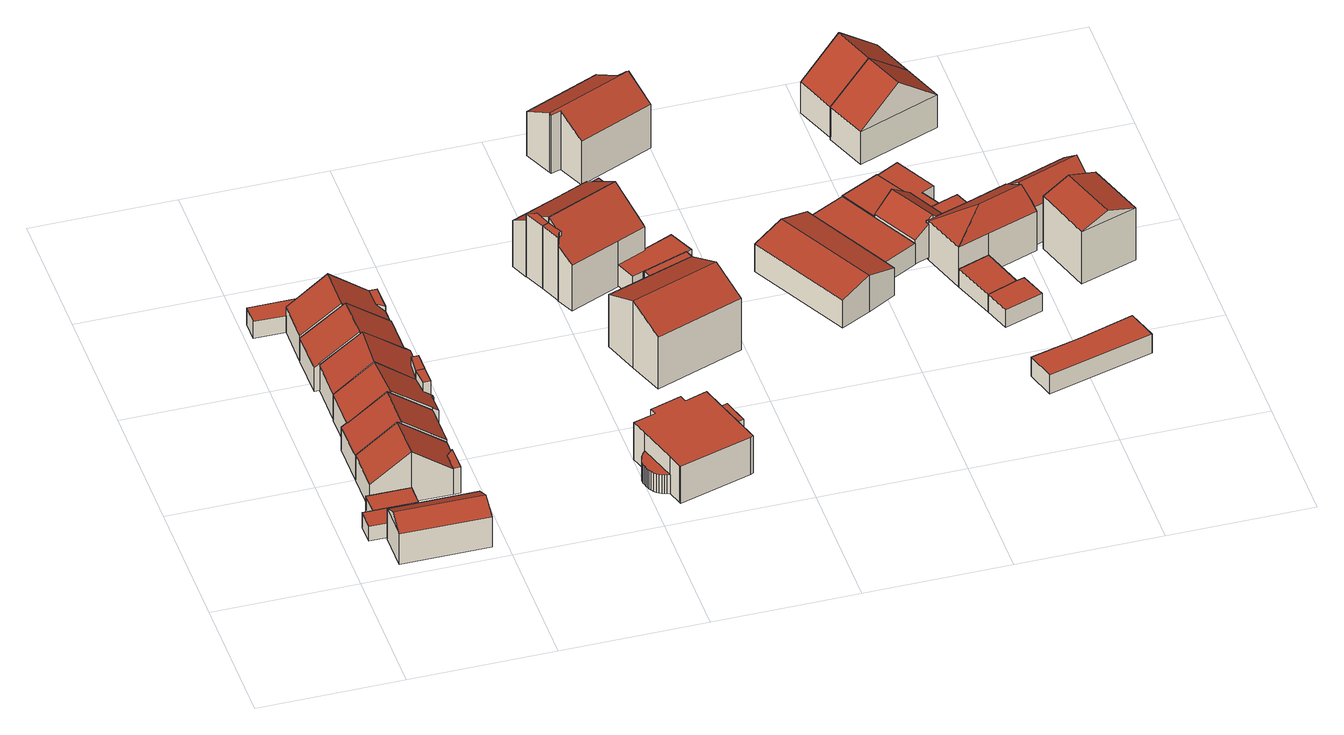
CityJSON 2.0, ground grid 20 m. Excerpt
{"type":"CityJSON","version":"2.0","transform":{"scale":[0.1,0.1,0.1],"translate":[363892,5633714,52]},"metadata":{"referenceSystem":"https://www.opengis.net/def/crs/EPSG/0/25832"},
"CityObjects":{
"building1":{"type":"Building","attributes":{"Geometrietyp2DReferenz":"3000","Gemeindeschluessel":"05315000","function":"31001_2463","roofType":"1000","measuredHeight":2.46,"storeysAboveGround":1},"address":[{"country":"Germany","locality":"Köln","thoroughfareNumber":"43","thoroughfareName":"Heckenweg Lb"}],"geometry":[{"type":"Solid","lod":"2","boundaries":[[[[0,1,2,3]],[[4,5,1,0]],[[6,7,5,4]],[[3,2,7,6]],[[4,0,3,6]],[[1,5,7,2]]]],"semantics":{"surfaces":[{"type":"WallSurface"},{"type":"RoofSurface"},{"type":"GroundSurface"}],"values":[[0,0,0,0,1,2]]}}]},
"building2":{"type":"Building","attributes":{"Geometrietyp2DReferenz":"3000","Gemeindeschluessel":"05315000","function":"31001_2463","roofType":"1000","measuredHeight":2.44,"storeysAboveGround":1},"address":[{"country":"Germany","locality":"Köln","thoroughfareNumber":"45","thoroughfareName":"Heckenweg Lb"}],"geometry":[{"type":"Solid","lod":"2","boundaries":[[[[8,9,10,11]],[[12,13,9,8]],[[14,15,13,12]],[[11,10,15,14]],[[12,8,11,14]],[[9,13,15,10]]]],"semantics":{"surfaces":[{"type":"WallSurface"},{"type":"RoofSurface"},{"type":"GroundSurface"}],"values":[[0,0,0,0,1,2]]}}]},
"building3":{"type":"Building","attributes":{"Geometrietyp2DReferenz":"3000","Gemeindeschluessel":"05315000","function":"31001_1010","roofType":"3100","measuredHeight":6.42,"storeysAboveGround":1},"address":[{"country":"Germany","locality":"Köln","thoroughfareNumber":"43","thoroughfareName":"Heckenweg Lb"}],"geometry":[{"type":"Solid","lod":"2","boundaries":[[[[16,17,18,19]],[[20,21,17,16]],[[22,23,21,20]],[[19,18,23,22]],[[16,24,20]],[[22,25,19]],[[19,25,24,16]],[[20,24,25,22]],[[17,21,23,18]]]],"semantics":{"surfaces":[{"type":"WallSurface"},{"type":"RoofSurface"},{"type":"GroundSurface"}],"values":[[0,0,0,0,0,0,1,1,2]]}}]},
"building4":{"type":"Building","attributes":{"Gemeindeschluessel":"05315000","Geometrietyp2DReferenz":"3000","function":"31001_1010"},"address":[{"country":"Germany","locality":"Köln","thoroughfareNumber":"45","thoroughfareName":"Heckenweg Lb"}],"children":["building4-1","building4-2"]},
"building4-1":{"type":"BuildingPart","attributes":{"roofType":"3100","measuredHeight":8.25,"storeysAboveGround":1},"parents":["building4"],"geometry":[{"type":"Solid","lod":"2","boundaries":[[[[26,9,27,28]],[[29,30,9,26]],[[31,32,30,29]],[[33,34,32,31]],[[35,36,34,33]],[[37,38,36,35]],[[28,39,37,35,33,26]],[[31,29,26,33]],[[9,30,32,34,36,38,40,27]],[[37,39,40,38]],[[39,28,27,40]]]],"semantics":{"surfaces":[{"type":"WallSurface"},{"type":"RoofSurface"},{"type":"GroundSurface"},{"type":"ClosureSurface"}],"values":[[0,0,0,0,0,0,1,1,2,3,3]]}}]},
"building4-2":{"type":"BuildingPart","attributes":{"roofType":"1000","measuredHeight":4.25,"storeysAboveGround":1},"address":[{"country":"Germany","locality":"Köln","thoroughfareNumber":"45","thoroughfareName":"Heckenweg Lb"}],"parents":["building4"],"geometry":[{"type":"MultiSurface","lod":"2","boundaries":[[[41,42,38,43]],[[44,27,42,41]],[[43,45,44,41]],[[40,38,42,27]],[[44,45,39,28]],[[40,27,28,39]],[[45,43,37,39]],[[38,40,39,37]]],"semantics":{"surfaces":[{"type":"WallSurface"},{"type":"RoofSurface"},{"type":"GroundSurface"},{"type":"ClosureSurface"}],"values":[0,0,1,2,0,3,0,3]}}]},
"building5":{"type":"Building","attributes":{"Geometrietyp2DReferenz":"3000","Gemeindeschluessel":"05315000","function":"31001_1010","roofType":"3100","measuredHeight":8.24,"storeysAboveGround":1},"address":[{"country":"Germany","locality":"Köln","thoroughfareNumber":"47","thoroughfareName":"Heckenweg Lb"}],"geometry":[{"type":"Solid","lod":"2","boundaries":[[[[46,32,47,48]],[[49,50,32,46]],[[51,52,50,49]],[[53,54,52,51]],[[55,56,54,53]],[[57,58,56,55]],[[59,60,58,57]],[[61,36,60,59]],[[48,47,36,61]],[[53,51,49,46,48,55]],[[61,59,57,55,48]],[[32,50,52,54,56,58,60,36,47]]]],"semantics":{"surfaces":[{"type":"WallSurface"},{"type":"RoofSurface"},{"type":"GroundSurface"}],"values":[[0,0,0,0,0,0,0,0,0,1,1,2]]}}]},
"building6":{"type":"Building","attributes":{"Gemeindeschluessel":"05315000","Geometrietyp2DReferenz":"3000","function":"31001_1010"},"address":[{"country":"Germany","locality":"Köln","thoroughfareNumber":"49","thoroughfareName":"Heckenweg Lb"}],"children":["building6-1","building6-2"]},
"building6-1":{"type":"BuildingPart","attributes":{"roofType":"3100","measuredHeight":8.23,"storeysAboveGround":1},"parents":["building6"],"geometry":[{"type":"MultiSurface","lod":"2","boundaries":[[[62,63,64,65]],[[66,67,63,62]],[[68,69,67,66]],[[70,71,69,68]],[[72,73,71,70]],[[74,75,76,77]],[[78,79,75,74]],[[80,81,79,78]],[[82,83,81,80]],[[84,85,83,82]],[[86,87,85,84]],[[65,64,87,86]],[[86,84,82,80,78,74,77,88,72,70,65]],[[68,66,62,65,70]],[[63,67,69,71,73,89,76,75,79,81,83,85,87,64]],[[90,91,89,73]],[[72,88,91,90]],[[91,92,76,89]],[[88,77,92,91]]],"semantics":{"surfaces":[{"type":"WallSurface"},{"type":"RoofSurface"},{"type":"GroundSurface"},{"type":"ClosureSurface"}],"values":[0,0,0,0,0,0,0,0,0,0,0,0,1,1,2,0,3,0,3]}}]},
"building6-2":{"type":"BuildingPart","attributes":{"roofType":"1000","measuredHeight":5.61,"storeysAboveGround":1},"address":[{"country":"Germany","locality":"Köln","thoroughfareNumber":"49","thoroughfareName":"Heckenweg Lb"}],"parents":["building6"],"geometry":[{"type":"MultiSurface","lod":"2","boundaries":[[[93,92,94,95]],[[95,94,90,96]],[[97,93,95,96]],[[92,91,90,94]],[[93,97,88,77]],[[91,92,77,88]],[[97,96,72,88]],[[90,91,88,72]]],"semantics":{"surfaces":[{"type":"WallSurface"},{"type":"RoofSurface"},{"type":"GroundSurface"},{"type":"ClosureSurface"}],"values":[0,0,1,2,0,3,0,3]}}]},
"building7":{"type":"Building","attributes":{"Geometrietyp2DReferenz":"3000","Gemeindeschluessel":"05315000","function":"31001_2463","roofType":"1000","measuredHeight":2.67,"storeysAboveGround":1},"address":[{"country":"Germany","locality":"Köln","thoroughfareNumber":"55","thoroughfareName":"Heckenweg Lb"}],"geometry":[{"type":"Solid","lod":"2","boundaries":[[[[98,99,100,101]],[[102,103,99,98]],[[104,105,103,102]],[[106,107,105,104]],[[101,100,107,106]],[[104,102,98,101,106]],[[99,103,105,107,100]]]],"semantics":{"surfaces":[{"type":"WallSurface"},{"type":"RoofSurface"},{"type":"GroundSurface"}],"values":[[0,0,0,0,0,1,2]]}}]},
"building8":{"type":"Building","attributes":{"Gemeindeschluessel":"05315000","Geometrietyp2DReferenz":"3000","function":"31001_1010"},"address":[{"country":"Germany","locality":"Köln","thoroughfareNumber":"51","thoroughfareName":"Heckenweg Lb"}],"children":["building8-1","building8-2"]},
"building8-1":{"type":"BuildingPart","attributes":{"roofType":"3100","measuredHeight":8.21,"storeysAboveGround":1},"parents":["building8"],"geometry":[{"type":"Solid","lod":"2","boundaries":[[[[108,109,110,111]],[[112,113,109,108]],[[70,114,90,72]],[[68,115,114,70]],[[116,117,115,68]],[[118,119,117,116]],[[120,121,119,118]],[[122,123,121,120]],[[124,125,123,122]],[[126,127,125,124]],[[128,129,127,126]],[[111,110,129,128]],[[72,130,112,108,111,128,126,124,122,120,70]],[[118,116,68,70,120]],[[109,113,131,90,114,115,117,119,121,123,125,127,129,110]],[[112,130,131,113]],[[130,72,90,131]]]],"semantics":{"surfaces":[{"type":"WallSurface"},{"type":"RoofSurface"},{"type":"GroundSurface"},{"type":"ClosureSurface"}],"values":[[0,0,0,0,0,0,0,0,0,0,0,0,1,1,2,3,3]]}}]},
"building8-2":{"type":"BuildingPart","attributes":{"roofType":"1000","measuredHeight":5.62,"storeysAboveGround":1},"address":[{"country":"Germany","locality":"Köln","thoroughfareNumber":"51","thoroughfareName":"Heckenweg Lb"}],"parents":["building8"],"geometry":[{"type":"MultiSurface","lod":"2","boundaries":[[[95,94,113,132]],[[96,90,94,95]],[[132,133,96,95]],[[131,113,94,90]],[[96,133,130,72]],[[131,90,72,130]],[[133,132,112,130]],[[113,131,130,112]]],"semantics":{"surfaces":[{"type":"WallSurface"},{"type":"RoofSurface"},{"type":"GroundSurface"},{"type":"ClosureSurface"}],"values":[0,0,1,2,0,3,0,3]}}]},
"building9":{"type":"Building","attributes":{"Geometrietyp2DReferenz":"3000","Gemeindeschluessel":"05315000","function":"31001_1010","roofType":"3100","measuredHeight":8.19,"storeysAboveGround":1},"address":[{"country":"Germany","locality":"Köln","thoroughfareNumber":"53","thoroughfareName":"Heckenweg Lb"}],"geometry":[{"type":"Solid","lod":"2","boundaries":[[[[134,119,135,136]],[[137,117,119,134]],[[138,139,117,137]],[[140,141,139,138]],[[142,143,141,140]],[[144,145,143,142]],[[146,125,145,144]],[[147,123,125,146]],[[136,135,123,147]],[[140,138,137,134,136,142]],[[147,146,144,142,136]],[[119,117,139,141,143,145,125,123,135]]]],"semantics":{"surfaces":[{"type":"WallSurface"},{"type":"RoofSurface"},{"type":"GroundSurface"}],"values":[[0,0,0,0,0,0,0,0,0,1,1,2]]}}]},
"building10":{"type":"Building","attributes":{"Gemeindeschluessel":"05315000","Geometrietyp2DReferenz":"3000","function":"31001_1010"},"address":[{"country":"Germany","locality":"Köln","thoroughfareNumber":"55","thoroughfareName":"Heckenweg Lb"}],"children":["building10-1","building10-2"]},
"building10-1":{"type":"BuildingPart","attributes":{"roofType":"3100","measuredHeight":8.23,"storeysAboveGround":1},"parents":["building10"],"geometry":[{"type":"Solid","lod":"2","boundaries":[[[[148,141,149,150]],[[151,152,141,148]],[[153,154,152,151]],[[155,156,154,153]],[[157,158,156,155]],[[159,145,160,161]],[[150,149,145,159]],[[159,161,162,157,155,150]],[[153,151,148,150,155]],[[141,152,154,156,158,163,160,145,149]],[[157,162,163,158]],[[162,161,160,163]]]],"semantics":{"surfaces":[{"type":"WallSurface"},{"type":"RoofSurface"},{"type":"GroundSurface"},{"type":"ClosureSurface"}],"values":[[0,0,0,0,0,0,0,1,1,2,3,3]]}}]},
"building10-2":{"type":"BuildingPart","attributes":{"roofType":"1000","measuredHeight":4.17,"storeysAboveGround":1},"address":[{"country":"Germany","locality":"Köln","thoroughfareNumber":"55","thoroughfareName":"Heckenweg Lb"}],"parents":["building10"],"geometry":[{"type":"MultiSurface","lod":"2","boundaries":[[[164,165,158,166]],[[167,160,165,164]],[[164,166,168,167]],[[158,165,160,163]],[[168,166,157,162]],[[158,163,162,157]],[[167,168,162,161]],[[163,160,161,162]]],"semantics":{"surfaces":[{"type":"WallSurface"},{"type":"RoofSurface"},{"type":"GroundSurface"},{"type":"ClosureSurface"}],"values":[0,0,1,2,0,3,0,3]}}]},
"building11":{"type":"Building","attributes":{"Geometrietyp2DReferenz":"3000","Gemeindeschluessel":"05315000","function":"51009_1610","roofType":"9999","measuredHeight":3},"geometry":[{"type":"Solid","lod":"2","boundaries":[[[[169,170,171,172,173,174,175,176,177,178,179,180,181,182,183,184,185,186,187,188,189]],[[187,190,191,188]],[[186,192,190,187]],[[185,193,192,186]],[[184,194,193,185]],[[183,195,194,184]],[[182,196,195,183]],[[181,197,196,182]],[[180,198,197,181]],[[179,199,198,180]],[[178,200,199,179]],[[177,201,200,178]],[[176,202,201,177]],[[175,203,202,176]],[[174,204,203,175]],[[173,205,204,174]],[[172,206,205,173]],[[171,207,206,172]],[[170,208,207,171]],[[169,209,208,170]],[[189,210,209,169]],[[188,191,210,189]],[[190,192,193,194,195,196,197,198,199,200,201,202,203,204,205,206,207,208,209,210,191]]]],"semantics":{"surfaces":[{"type":"RoofSurface"},{"type":"WallSurface"},{"type":"GroundSurface"}],"values":[[0,1,1,1,1,1,1,1,1,1,1,1,1,1,1,1,1,1,1,1,1,1,2]]}}]},
"building12":{"type":"Building","attributes":{"Gemeindeschluessel":"05315000","Geometrietyp2DReferenz":"3000","function":"31001_1010"},"address":[{"country":"Germany","locality":"Köln","thoroughfareNumber":"36","thoroughfareName":"Heckenweg Lb"}],"children":["building12-1","building12-2"]},
"building12-1":{"type":"BuildingPart","attributes":{"roofType":"9999","measuredHeight":6.03,"storeysAboveGround":2},"parents":["building12"],"geometry":[{"type":"Solid","lod":"2","boundaries":[[[[211,212,213,214,215,216,217,218,219,220,221,222,223,224]],[[222,197,225,223]],[[221,196,197,222]],[[220,226,196,221]],[[219,227,226,220]],[[218,228,227,219]],[[217,229,228,218]],[[216,230,229,217]],[[215,231,230,216]],[[214,232,231,215]],[[212,233,234,213]],[[211,235,233,212]],[[224,236,235,211]],[[223,225,236,224]],[[214,213,234,232]],[[197,196,226,227,228,229,230,231,232,234,233,235,236,225]]]],"semantics":{"surfaces":[{"type":"RoofSurface"},{"type":"WallSurface"},{"type":"GroundSurface"}],"values":[[0,1,1,1,1,1,1,1,1,1,1,1,1,1,1,2]]}}]},
"building12-2":{"type":"BuildingPart","attributes":{"roofType":"9999","measuredHeight":5.97,"storeysAboveGround":2},"address":[{"country":"Germany","locality":"Köln","thoroughfareNumber":"36","thoroughfareName":"Heckenweg Lb"}],"parents":["building12"],"geometry":[{"type":"Solid","lod":"2","boundaries":[[[[213,237,238,214]],[[237,239,240,238]],[[213,234,239,237]],[[238,240,232,214]],[[214,232,234,213]],[[239,234,232,240]]]],"semantics":{"surfaces":[{"type":"RoofSurface"},{"type":"WallSurface"},{"type":"GroundSurface"}],"values":[[0,1,1,1,1,2]]}}]},
"building13":{"type":"Building","attributes":{"Gemeindeschluessel":"05315000","Geometrietyp2DReferenz":"3000","function":"31001_1000"},"address":[{"country":"Germany","locality":"Köln","thoroughfareNumber":"40a","thoroughfareName":"Heckenweg Lb"}],"children":["building13-1","building13-2"]},
"building13-1":{"type":"BuildingPart","attributes":{"roofType":"2100","measuredHeight":11.19,"storeysAboveGround":2},"parents":["building13"],"geometry":[{"type":"MultiSurface","lod":"2","boundaries":[[[241,242,243,244]],[[245,246,247,248]],[[249,250,246,245]],[[251,252,250,249]],[[253,254,252,251]],[[244,243,254,253]],[[251,249,245,248,255,256,241,244,253]],[[242,257,258,247,246,250,252,254,243]],[[259,260,257,242]],[[241,261,262]],[[262,261,256,260,259]],[[260,263,258,257]],[[256,255,263,260]],[[263,264,247,258]],[[255,248,264,263]]],"semantics":{"surfaces":[{"type":"WallSurface"},{"type":"RoofSurface"},{"type":"GroundSurface"},{"type":"ClosureSurface"}],"values":[0,0,0,0,0,0,1,2,0,0,3,0,3,0,3]}}]},
"building13-2":{"type":"BuildingPart","attributes":{"roofType":"1000","measuredHeight":10.26,"storeysAboveGround":2},"address":[{"country":"Germany","locality":"Köln","thoroughfareNumber":"40a","thoroughfareName":"Heckenweg Lb"}],"parents":["building13"],"geometry":[{"type":"MultiSurface","lod":"2","boundaries":[[[265,266,259,262]],[[267,264,266,265]],[[262,268,269,267,265]],[[263,260,259,266,264]],[[267,269,255,248]],[[263,264,248,255]],[[269,268,256,255]],[[260,263,255,256]],[[268,261,256]],[[256,261,262,259,260]]],"semantics":{"surfaces":[{"type":"WallSurface"},{"type":"RoofSurface"},{"type":"GroundSurface"},{"type":"ClosureSurface"}],"values":[0,0,1,2,0,3,0,3,0,3]}}]},
"building14":{"type":"Building","attributes":{"Gemeindeschluessel":"05315000","Geometrietyp2DReferenz":"3000","function":"31001_1000"},"address":[{"country":"Germany","locality":"Köln","thoroughfareNumber":"40","thoroughfareName":"Heckenweg Lb"}],"children":["building14-1","building14-2"]},
"building14-1":{"type":"BuildingPart","attributes":{"roofType":"2100","measuredHeight":11.13,"storeysAboveGround":2},"parents":["building14"],"geometry":[{"type":"MultiSurface","lod":"2","boundaries":[[[270,271,272,273]],[[274,275,271,270]],[[244,243,242,241]],[[276,277,243,244]],[[278,279,277,276]],[[273,272,279,278]],[[276,244,241,280,281,274,270,273,278]],[[271,275,282,283,242,243,277,279,272]],[[284,285,282,275]],[[274,281,285,284]],[[285,286,283,282]],[[281,280,286,285]],[[259,242,283,286]],[[241,262,287]],[[280,287,262,259,286]]],"semantics":{"surfaces":[{"type":"WallSurface"},{"type":"RoofSurface"},{"type":"GroundSurface"},{"type":"ClosureSurface"}],"values":[0,0,0,0,0,0,1,2,0,3,0,3,0,0,3]}}]},
"building14-2":{"type":"BuildingPart","attributes":{"roofType":"1000","measuredHeight":10.25,"storeysAboveGround":2},"address":[{"country":"Germany","locality":"Köln","thoroughfareNumber":"40","thoroughfareName":"Heckenweg Lb"}],"parents":["building14"],"geometry":[{"type":"MultiSurface","lod":"2","boundaries":[[[265,266,284,288]],[[262,259,266,265]],[[288,289,290,262,265]],[[286,285,284,266,259]],[[290,280,287]],[[262,287,280,286,259]],[[290,289,281,280]],[[285,286,280,281]],[[289,288,274,281]],[[284,285,281,274]]],"semantics":{"surfaces":[{"type":"WallSurface"},{"type":"RoofSurface"},{"type":"GroundSurface"},{"type":"ClosureSurface"}],"values":[0,0,1,2,0,3,0,3,0,3]}}]},
"building15":{"type":"Building","attributes":{"Geometrietyp2DReferenz":"3000","Gemeindeschluessel":"05315000","function":"31001_1010","roofType":"3100","measuredHeight":10.88,"storeysAboveGround":2},"address":[{"country":"Germany","locality":"Köln","thoroughfareNumber":"27a","thoroughfareName":"Urbanusstr."},{"country":"Germany","locality":"Köln","thoroughfareNumber":"38","thoroughfareName":"Heckenweg Lb"}],"geometry":[{"type":"Solid","lod":"2","boundaries":[[[[291,292,293,294]],[[295,296,292,291]],[[297,298,296,295]],[[299,300,298,297]],[[301,302,300,299]],[[303,304,302,301]],[[294,293,304,303]],[[299,297,295,291,301]],[[294,303,301,291]],[[292,296,298,300,302,304,293]]]],"semantics":{"surfaces":[{"type":"WallSurface"},{"type":"RoofSurface"},{"type":"GroundSurface"}],"values":[[0,0,0,0,0,0,0,1,1,2]]}}]},
"building16":{"type":"Building","attributes":{"Geometrietyp2DReferenz":"3000","Gemeindeschluessel":"05315000","function":"31001_2463","roofType":"1000","measuredHeight":3.72,"storeysAboveGround":1},"address":[{"country":"Germany","locality":"Köln","thoroughfareNumber":"40a","thoroughfareName":"Heckenweg Lb"}],"geometry":[{"type":"Solid","lod":"2","boundaries":[[[[305,306,307,308]],[[309,310,306,305]],[[311,312,310,309]],[[313,314,312,311]],[[315,316,314,313]],[[308,307,316,315]],[[313,311,309,305,308,315]],[[306,310,312,314,316,307]]]],"semantics":{"surfaces":[{"type":"WallSurface"},{"type":"RoofSurface"},{"type":"GroundSurface"}],"values":[[0,0,0,0,0,0,1,2]]}}]},
"building17":{"type":"Building","attributes":{"Geometrietyp2DReferenz":"3000","Gemeindeschluessel":"05315000","function":"31001_2463","roofType":"1000","measuredHeight":3.4,"storeysAboveGround":1},"address":[{"country":"Germany","locality":"Köln","thoroughfareNumber":"40","thoroughfareName":"Heckenweg Lb"}],"geometry":[{"type":"Solid","lod":"2","boundaries":[[[[317,318,319,320]],[[321,322,318,317]],[[323,324,322,321]],[[325,326,324,323]],[[327,328,326,325]],[[329,330,328,327]],[[331,332,330,329]],[[333,334,332,331]],[[335,336,334,333]],[[320,319,336,335]],[[333,331,329,327,325,323,321,317,320,335]],[[318,322,324,326,328,330,332,334,336,319]]]],"semantics":{"surfaces":[{"type":"WallSurface"},{"type":"RoofSurface"},{"type":"GroundSurface"}],"values":[[0,0,0,0,0,0,0,0,0,0,1,2]]}}]},
"building18":{"type":"Building","attributes":{"Geometrietyp2DReferenz":"3000","Gemeindeschluessel":"05315000","function":"31001_2463","roofType":"1000","measuredHeight":3.12,"storeysAboveGround":1},"address":[{"country":"Germany","locality":"Köln","thoroughfareNumber":"27a","thoroughfareName":"Urbanusstr."}],"geometry":[{"type":"Solid","lod":"2","boundaries":[[[[325,337,338,327]],[[339,340,337,325]],[[341,342,340,339]],[[343,344,342,341]],[[329,345,344,343]],[[327,338,345,329]],[[343,341,339,325,327,329]],[[337,340,342,344,345,338]]]],"semantics":{"surfaces":[{"type":"WallSurface"},{"type":"RoofSurface"},{"type":"GroundSurface"}],"values":[[0,0,0,0,0,0,1,2]]}}]},
"building19":{"type":"Building","attributes":{"Geometrietyp2DReferenz":"3000","Gemeindeschluessel":"05315000","function":"31001_1120","roofType":"3100","measuredHeight":9.66,"storeysAboveGround":2},"address":[{"country":"Germany","locality":"Köln","thoroughfareNumber":"42","thoroughfareName":"Heckenweg Lb"}],"geometry":[{"type":"Solid","lod":"2","boundaries":[[[[346,347,348,349]],[[350,351,347,346]],[[352,353,351,350]],[[354,355,353,352]],[[356,357,355,354]],[[358,359,357,356]],[[360,361,359,358]],[[362,363,361,360]],[[364,365,363,362]],[[349,348,365,364]],[[360,358,356,354,352,362]],[[350,346,349,364,362,352]],[[347,351,353,355,357,359,361,363,365,348]]]],"semantics":{"surfaces":[{"type":"WallSurface"},{"type":"RoofSurface"},{"type":"GroundSurface"}],"values":[[0,0,0,0,0,0,0,0,0,0,1,1,2]]}}]},
"building20":{"type":"Building","attributes":{"Geometrietyp2DReferenz":"3000","Gemeindeschluessel":"05315000","function":"31001_2000","roofType":"3100","measuredHeight":5.84,"storeysAboveGround":1},"address":[{"country":"Germany","locality":"Köln","thoroughfareNumber":"27","thoroughfareName":"Urbanusstr."}],"geometry":[{"type":"Solid","lod":"2","boundaries":[[[[366,367,368,369]],[[370,371,367,366]],[[372,373,371,370]],[[374,375,373,372]],[[376,377,375,374]],[[378,379,377,376]],[[369,368,379,378]],[[370,366,369,372]],[[378,376,374,372,369]],[[367,371,373,375,377,379,368]]]],"semantics":{"surfaces":[{"type":"WallSurface"},{"type":"RoofSurface"},{"type":"GroundSurface"}],"values":[[0,0,0,0,0,0,0,1,1,2]]}}]},
"building21":{"type":"Building","attributes":{"Geometrietyp2DReferenz":"3000","Gemeindeschluessel":"05315000","function":"51009_1610","roofType":"1000","measuredHeight":3.34},"geometry":[{"type":"Solid","lod":"2","boundaries":[[[[380,381,382,383]],[[384,385,381,380]],[[386,377,385,384]],[[387,375,377,386]],[[383,382,375,387]],[[386,384,380,383,387]],[[381,385,377,375,382]]]],"semantics":{"surfaces":[{"type":"WallSurface"},{"type":"RoofSurface"},{"type":"GroundSurface"}],"values":[[0,0,0,0,0,1,2]]}}]},
"building22":{"type":"Building","attributes":{"Gemeindeschluessel":"05315000","Geometrietyp2DReferenz":"3000","function":"31001_1220"},"address":[{"country":"Germany","locality":"Köln","thoroughfareNumber":"27","thoroughfareName":"Urbanusstr."}],"children":["building22-1","building22-2","building22-3"]},
"building22-1":{"type":"BuildingPart","attributes":{"roofType":"3100","measuredHeight":6.2,"storeysAboveGround":1},"parents":["building22"],"geometry":[{"type":"MultiSurface","lod":"2","boundaries":[[[388,389,390,391]],[[392,393,389,388]],[[394,395,393,392]],[[396,397,395,394]],[[398,399,400,401]],[[402,403,404,405]],[[391,390,403,402]],[[396,394,392,388,391,406]],[[402,405,398,401,406,391]],[[389,393,395,397,407,400,399,404,403,390]],[[406,408,409,396]],[[409,408,407,397]],[[406,401,410,408]],[[408,410,400,407]],[[405,404,399,398]]],"semantics":{"surfaces":[{"type":"WallSurface"},{"type":"RoofSurface"},{"type":"GroundSurface"},{"type":"ClosureSurface"}],"values":[0,0,0,0,0,0,0,1,1,2,0,3,0,3,3]}}]},
"building22-2":{"type":"BuildingPart","attributes":{"roofType":"1000","measuredHeight":3.83,"storeysAboveGround":1},"parents":["building22"],"geometry":[{"type":"Solid","lod":"2","boundaries":[[[[405,404,403,402]],[[411,412,399,398]],[[413,414,412,411]],[[415,416,414,413]],[[417,418,416,415]],[[402,403,418,417]],[[415,413,411,398,405,402,417]],[[404,399,412,414,416,418,403]],[[398,399,404,405]]]],"semantics":{"surfaces":[{"type":"WallSurface"},{"type":"RoofSurface"},{"type":"GroundSurface"},{"type":"ClosureSurface"}],"values":[[0,0,0,0,0,0,1,2,3]]}}]},
"building22-3":{"type":"BuildingPart","attributes":{"roofType":"1000","measuredHeight":3.46,"storeysAboveGround":1},"address":[{"country":"Germany","locality":"Köln","thoroughfareNumber":"27","thoroughfareName":"Urbanusstr."}],"parents":["building22"],"geometry":[{"type":"MultiSurface","lod":"2","boundaries":[[[410,400,419,420]],[[421,422,397,409]],[[420,419,422,421]],[[409,410,420,421]],[[400,397,422,419]],[[407,397,400]],[[408,409,397,407]],[[410,408,407,400]]],"semantics":{"surfaces":[{"type":"WallSurface"},{"type":"RoofSurface"},{"type":"GroundSurface"},{"type":"ClosureSurface"}],"values":[0,0,0,1,2,0,3,3]}}]},
"building23":{"type":"Building","attributes":{"Geometrietyp2DReferenz":"3000","Gemeindeschluessel":"05315000","function":"31001_2463","roofType":"1000","measuredHeight":2.86,"storeysAboveGround":1},"address":[{"country":"Germany","locality":"Köln","thoroughfareNumber":"25","thoroughfareName":"Urbanusstr."}],"geometry":[{"type":"Solid","lod":"2","boundaries":[[[[423,424,425,426]],[[427,428,424,423]],[[429,430,428,427]],[[426,425,430,429]],[[427,423,426,429]],[[424,428,430,425]]]],"semantics":{"surfaces":[{"type":"WallSurface"},{"type":"RoofSurface"},{"type":"GroundSurface"}],"values":[[0,0,0,0,1,2]]}}]},
"building24":{"type":"Building","attributes":{"Geometrietyp2DReferenz":"3000","Gemeindeschluessel":"05315000","function":"31001_2000","roofType":"1000","measuredHeight":3.18,"storeysAboveGround":1},"address":[{"country":"Germany","locality":"Köln","thoroughfareNumber":"27","thoroughfareName":"Urbanusstr."}],"geometry":[{"type":"Solid","lod":"2","boundaries":[[[[431,432,433,434]],[[435,436,432,431]],[[437,412,436,435]],[[438,399,412,437]],[[439,400,399,438]],[[440,419,400,439]],[[434,433,419,440]],[[439,438,437,435,431,434,440]],[[432,436,412,399,400,419,433]]]],"semantics":{"surfaces":[{"type":"WallSurface"},{"type":"RoofSurface"},{"type":"GroundSurface"}],"values":[[0,0,0,0,0,0,0,1,2]]}}]},
"building25":{"type":"Building","attributes":{"Geometrietyp2DReferenz":"3000","Gemeindeschluessel":"05315000","function":"31001_2463","roofType":"1000","measuredHeight":2.83,"storeysAboveGround":1},"address":[{"country":"Germany","locality":"Köln","thoroughfareNumber":"25","thoroughfareName":"Urbanusstr."}],"geometry":[{"type":"Solid","lod":"2","boundaries":[[[[441,442,424,423]],[[443,444,442,441]],[[445,446,444,443]],[[427,428,446,445]],[[423,424,428,427]],[[445,443,441,423,427]],[[442,444,446,428,424]]]],"semantics":{"surfaces":[{"type":"WallSurface"},{"type":"RoofSurface"},{"type":"GroundSurface"}],"values":[[0,0,0,0,0,1,2]]}}]},
"building26":{"type":"Building","attributes":{"Geometrietyp2DReferenz":"3000","Gemeindeschluessel":"05315000","function":"31001_2463","roofType":"1000","measuredHeight":3.09,"storeysAboveGround":1},"address":[{"country":"Germany","locality":"Köln","thoroughfareNumber":"21","thoroughfareName":"Urbanusstr."}],"geometry":[{"type":"Solid","lod":"2","boundaries":[[[[447,448,449,450]],[[451,452,448,447]],[[453,454,452,451]],[[455,456,454,453]],[[450,449,456,455]],[[453,451,447,450,455]],[[448,452,454,456,449]]]],"semantics":{"surfaces":[{"type":"WallSurface"},{"type":"RoofSurface"},{"type":"GroundSurface"}],"values":[[0,0,0,0,0,1,2]]}}]},
"building27":{"type":"Building","attributes":{"Geometrietyp2DReferenz":"3000","Gemeindeschluessel":"05315000","function":"31001_1010","roofType":"3100","measuredHeight":10.06,"storeysAboveGround":1},"address":[{"country":"Germany","locality":"Köln","thoroughfareNumber":"29a","thoroughfareName":"Urbanusstr."}],"geometry":[{"type":"Solid","lod":"2","boundaries":[[[[457,458,459,460]],[[461,462,458,457]],[[463,464,462,461]],[[465,466,464,463]],[[467,468,466,465]],[[469,470,468,467]],[[460,459,470,469]],[[461,457,460,463]],[[469,467,465,463,460]],[[458,462,464,466,468,470,459]]]],"semantics":{"surfaces":[{"type":"WallSurface"},{"type":"RoofSurface"},{"type":"GroundSurface"}],"values":[[0,0,0,0,0,0,0,1,1,2]]}}]},
"building28":{"type":"Building","attributes":{"Geometrietyp2DReferenz":"3000","Gemeindeschluessel":"05315000","function":"31001_1010","roofType":"3100","measuredHeight":10.34,"storeysAboveGround":1},"address":[{"country":"Germany","locality":"Köln","thoroughfareNumber":"29","thoroughfareName":"Urbanusstr."}],"geometry":[{"type":"Solid","lod":"2","boundaries":[[[[471,472,473,469]],[[474,475,472,471]],[[457,476,475,474]],[[469,473,476,457]],[[471,477,474]],[[457,460,469]],[[469,460,477,471]],[[474,477,460,457]],[[472,475,476,473]]]],"semantics":{"surfaces":[{"type":"WallSurface"},{"type":"RoofSurface"},{"type":"GroundSurface"}],"values":[[0,0,0,0,0,0,1,1,2]]}}]},
"building29":{"type":"Building","attributes":{"Gemeindeschluessel":"05315000","Geometrietyp2DReferenz":"3000","function":"31001_1210"},"address":[{"country":"Germany","locality":"Köln","thoroughfareNumber":"27","thoroughfareName":"Urbanusstr."}],"children":["building29-1","building29-2"]},
"building29-1":{"type":"BuildingPart","attributes":{"roofType":"5000","measuredHeight":8.56,"storeysAboveGround":2},"parents":["building29"],"geometry":[{"type":"MultiSurface","lod":"2","boundaries":[[[478,425,479,480]],[[481,430,425,478]],[[482,483,430,481]],[[484,485,483,482]],[[486,487,485,484]],[[488,489,487,486]],[[490,491,489,488]],[[480,479,492,493]],[[494,490,488,486,484,482,495]],[[482,481,495]],[[481,478,480,493,494,495]],[[425,430,483,485,487,489,491,496,492,479]],[[490,497,498]],[[494,499,500]],[[497,501,502,491,498]],[[501,500,499,496,502]],[[494,493,503,499]],[[492,496,499,503]]],"semantics":{"surfaces":[{"type":"WallSurface"},{"type":"RoofSurface"},{"type":"GroundSurface"},{"type":"ClosureSurface"}],"values":[0,0,0,0,0,0,0,0,1,1,1,2,0,0,3,3,0,3]}}]},
"building29-2":{"type":"BuildingPart","attributes":{"roofType":"3100","measuredHeight":8.58,"storeysAboveGround":2},"parents":["building29"],"geometry":[{"type":"MultiSurface","lod":"2","boundaries":[[[504,505,491,498]],[[506,507,505,504]],[[508,509,507,506]],[[503,492,509,508]],[[504,498,510,506]],[[503,508,506,510]],[[491,505,507,509,492,502]],[[510,497,501]],[[501,497,498,491,502]],[[510,501,500]],[[500,501,502,496,499]],[[499,496,492,503]]],"semantics":{"surfaces":[{"type":"WallSurface"},{"type":"RoofSurface"},{"type":"GroundSurface"},{"type":"ClosureSurface"}],"values":[0,0,0,0,1,1,2,0,3,0,3,3]}}]},
"building30":{"type":"Building","attributes":{"Geometrietyp2DReferenz":"3000","Gemeindeschluessel":"05315000","function":"31001_2463","roofType":"3100","measuredHeight":4.06,"storeysAboveGround":1},"address":[{"country":"Germany","locality":"Köln","thoroughfareNumber":"29a","thoroughfareName":"Urbanusstr."}],"geometry":[{"type":"Solid","lod":"2","boundaries":[[[[511,468,512,513]],[[514,466,468,511]],[[515,516,466,514]],[[513,512,516,515]],[[511,517,514]],[[515,518,513]],[[513,518,517,511]],[[514,517,518,515]],[[468,466,516,512]]]],"semantics":{"surfaces":[{"type":"WallSurface"},{"type":"RoofSurface"},{"type":"GroundSurface"}],"values":[[0,0,0,0,0,0,1,1,2]]}}]},
"building31":{"type":"Building","attributes":{"Geometrietyp2DReferenz":"3000","Gemeindeschluessel":"05315000","function":"31001_1010","roofType":"3100","measuredHeight":10.01,"storeysAboveGround":3},"address":[{"country":"Germany","locality":"Köln","thoroughfareNumber":"25","thoroughfareName":"Urbanusstr."}],"geometry":[{"type":"Solid","lod":"2","boundaries":[[[[519,520,521,522]],[[523,524,520,519]],[[525,526,524,523]],[[522,521,526,525]],[[519,527,523]],[[525,528,522]],[[522,528,527,519]],[[523,527,528,525]],[[520,524,526,521]]]],"semantics":{"surfaces":[{"type":"WallSurface"},{"type":"RoofSurface"},{"type":"GroundSurface"}],"values":[[0,0,0,0,0,0,1,1,2]]}}]}
},
"vertices":[
[89,91,42],[89,91,18],[29,91,18],[29,91,42],[88,61,42],[88,61,18],[29,62,42],[29,62,18],
[103,121,42],[103,121,18],[43,121,18],[43,121,42],[103,91,42],[103,91,18],[43,91,42],[43,91,18],
[175,61,66],[175,61,17],[53,61,17],[53,61,66],[175,7,66],[175,7,17],[53,8,66],[53,8,17],[175,34,81],[53,35,81],
[103,121,100],[158,121,18],[158,121,59],[48,121,59],[48,121,18],[48,183,59],[48,183,18],[103,183,100],[103,183,18],[168,183,52],[168,183,18],[168,158,52],[168,158,18],[158,148,59],[158,148,18],
[168,121,60],[168,121,18],[168,158,60],[158,121,60],[158,148,60],
[48,183,56],[108,183,18],[108,183,100],[48,246,56],[48,246,18],[56,246,61],[56,246,18],[56,245,61],[56,245,18],[108,245,100],[108,245,18],[168,245,56],[168,245,18],[168,244,56],[168,244,18],[168,183,56],
[56,245,59],[56,245,17],[113,245,17],[113,245,100],[56,246,59],[56,246,17],[56,307,59],[56,307,17],[110,307,100],[110,307,17],[164,306,59],[164,306,17],[179,280,50],[179,280,17],[176,280,17],[176,280,52],[179,276,50],[179,276,17],[176,276,52],[176,276,17],[176,244,54],[176,244,17],[168,244,60],[168,244,17],[168,245,60],[168,245,17],[166,280,59],[166,280,17],[164,306,18],[166,280,18],[176,280,18],
[176,280,74],[176,306,18],[176,306,74],[164,306,74],[166,280,74],
[100,522,44],[100,522,17],[6,522,17],[6,522,44],[100,492,44],[100,492,17],[49,492,44],[49,492,17],[6,493,44],[6,493,17],
[179,333,50],[179,333,18],[179,336,18],[179,336,51],[176,333,52],[176,333,18],[110,307,18],[56,307,18],[56,368,59],[56,368,18],[56,369,59],[56,369,18],[113,368,100],[113,368,18],[169,368,60],[169,368,18],[169,369,60],[169,369,18],[176,369,54],[176,369,18],[176,336,52],[176,336,18],[166,333,59],[166,333,18],
[176,333,74],[166,333,74],
[56,369,61],[109,369,18],[109,369,100],[56,368,61],[49,368,56],[49,368,18],[49,431,56],[49,431,18],[109,430,100],[109,430,18],[169,430,56],[169,430,18],[169,369,56],[169,368,56],
[49,431,59],[104,430,18],[104,430,100],[49,492,59],[49,492,18],[100,492,97],[100,492,18],[104,492,100],[104,492,18],[159,492,59],[159,492,18],[169,430,52],[169,455,18],[169,455,52],[159,464,59],[159,464,18],
[169,492,60],[169,492,18],[159,492,60],[169,455,60],[159,464,60],
[394,73,48],[395,70,48],[396,66,48],[397,63,48],[398,60,48],[400,57,48],[402,54,48],[405,51,48],[408,49,48],[411,47,48],[414,46,48],[417,45,48],[421,44,48],[404,99,48],[401,96,48],[399,93,48],[397,90,48],[396,87,48],[395,84,48],[394,80,48],[394,77,48],[395,84,18],[394,80,18],[396,87,18],[397,90,18],[399,93,18],[401,96,18],[404,99,18],[421,44,18],[417,45,18],[414,46,18],[411,47,18],[408,49,18],[405,51,18],[402,54,18],[400,57,18],[398,60,18],[397,63,18],[396,66,18],[395,70,18],[394,73,18],[394,77,18],
[529,51,78],[533,53,78],[523,86,78],[512,122,78],[502,155,78],[471,145,78],[468,155,78],[424,141,78],[428,132,78],[396,122,78],[404,99,78],[421,44,78],[427,24,78],[428,21,78],[427,24,18],[396,122,18],[428,132,18],[424,141,18],[468,155,18],[471,145,18],[502,155,18],[512,122,18],[533,53,18],[523,86,18],[529,51,18],[428,21,18],
[531,88,78],[520,125,78],[531,88,18],[520,125,18],
[393,485,130],[393,485,18],[494,529,18],[494,529,130],[361,535,93],[361,535,18],[371,510,18],[371,510,110],[430,564,93],[430,564,18],[471,582,93],[471,582,18],[472,580,95],[472,580,18],[381,507,114],[384,508,114],[384,508,18],[381,507,18],[393,485,19],[384,508,19],[388,498,121],[393,485,121],[381,507,19],[371,510,19],
[384,481,121],[384,481,19],[371,510,121],[384,508,121],[381,507,121],
[407,428,92],[407,428,18],[476,458,18],[476,458,92],[396,452,109],[396,452,18],[516,478,94],[516,478,18],[517,476,92],[517,476,18],[403,463,114],[400,462,114],[400,462,18],[403,463,18],[396,452,19],[400,462,19],[403,463,19],[398,473,121],
[396,452,121],[400,462,121],[403,463,121],
[453,314,113],[453,314,4],[471,264,4],[471,264,88],[436,364,88],[436,364,4],[518,393,88],[518,393,4],[558,407,88],[558,407,4],[576,358,113],[576,358,4],[594,309,88],[594,309,4],
[515,598,56],[515,598,19],[502,628,19],[502,628,56],[472,580,56],[472,580,19],[471,582,56],[471,582,19],[430,564,56],[430,564,19],[418,592,56],[418,592,19],
[516,478,54],[516,478,20],[517,476,20],[517,476,54],[558,496,54],[558,496,20],[574,460,54],[574,460,20],[567,457,54],[567,457,20],[566,458,54],[566,458,20],[504,436,54],[504,436,20],[503,436,54],[503,436,20],[487,430,54],[487,430,20],[476,458,54],[476,458,20],
[567,457,23],[566,458,23],[581,415,54],[581,415,23],[558,407,54],[558,407,23],[518,393,54],[518,393,23],[504,436,23],
[474,701,115],[474,701,20],[490,663,20],[490,663,91],[460,696,115],[460,696,20],[459,699,117],[459,699,20],[441,740,91],[441,740,20],[546,786,91],[546,786,20],[563,748,115],[563,748,20],[576,753,115],[576,753,20],[578,750,117],[578,750,20],[595,709,91],[595,709,20],
[723,293,67],[723,293,22],[764,314,22],[764,314,81],[649,433,67],[649,433,22],[690,454,81],[690,454,22],[731,476,67],[731,476,22],[792,359,67],[792,359,22],[804,336,67],[804,336,22],
[813,453,56],[813,453,22],[786,505,22],[786,505,56],[847,388,56],[847,388,22],[792,359,56],[731,476,56],
[865,400,78],[865,400,23],[874,402,23],[874,402,85],[867,395,77],[867,395,23],[847,388,61],[847,388,23],[813,453,61],[813,453,23],[886,447,61],[886,447,23],[868,482,23],[868,482,61],[904,411,61],[904,411,23],[904,412,23],[904,412,61],[840,467,85],[840,467,23],[840,467,57],[813,453,57],[868,482,57],
[902,453,61],[902,453,23],[924,461,61],[924,461,23],[939,422,61],[939,422,23],[922,416,61],[922,416,23],
[840,533,23],[840,533,57],[786,505,57],[786,505,23],
[951,290,48],[951,290,19],[932,349,19],[932,349,48],[909,274,48],[909,274,19],[888,333,48],[888,333,19],
[903,493,55],[903,493,23],[872,551,23],[872,551,55],[885,484,55],[885,484,23],[902,453,55],[886,447,55],[868,482,55],[840,533,55],
[962,293,48],[962,293,19],[975,256,48],[975,256,19],[921,238,48],[921,238,19],
[1070,178,51],[1070,178,20],[994,154,20],[994,154,51],[1083,135,51],[1083,135,20],[936,94,51],[936,94,20],[924,135,51],[924,135,20],
[816,657,76],[816,657,26],[873,678,26],[873,678,126],[794,715,76],[794,715,26],[851,737,126],[851,737,26],[852,737,126],[852,737,26],[908,758,76],[908,758,26],[930,699,76],[930,699,26],
[952,641,76],[952,641,23],[930,699,23],[838,598,76],[838,598,23],[816,657,23],[895,620,126],
[932,349,83],[1003,374,19],[1003,374,83],[888,333,83],[867,395,83],[867,395,19],[865,400,80],[865,400,19],[922,416,83],[922,416,19],[939,422,83],[939,422,19],[981,437,83],[981,437,19],[1000,383,19],[1000,383,90],[992,405,105],[930,383,105],[992,405,19],[983,431,87],[981,437,82],[992,405,101],[991,408,103],[990,410,102],[990,410,19],[1000,383,82],
[1067,468,82],[1067,468,19],[1076,441,105],[1076,441,19],[1085,414,82],[1085,414,19],[990,410,105],
[908,758,53],[898,786,26],[898,786,53],[852,737,53],[841,765,53],[841,765,26],[880,747,67],[869,776,67],
[1117,320,104],[1117,320,19],[1089,403,19],[1089,403,104],[1038,294,104],[1038,294,19],[1012,376,104],[1012,376,19],[1077,307,119],[1050,390,119]
]}
